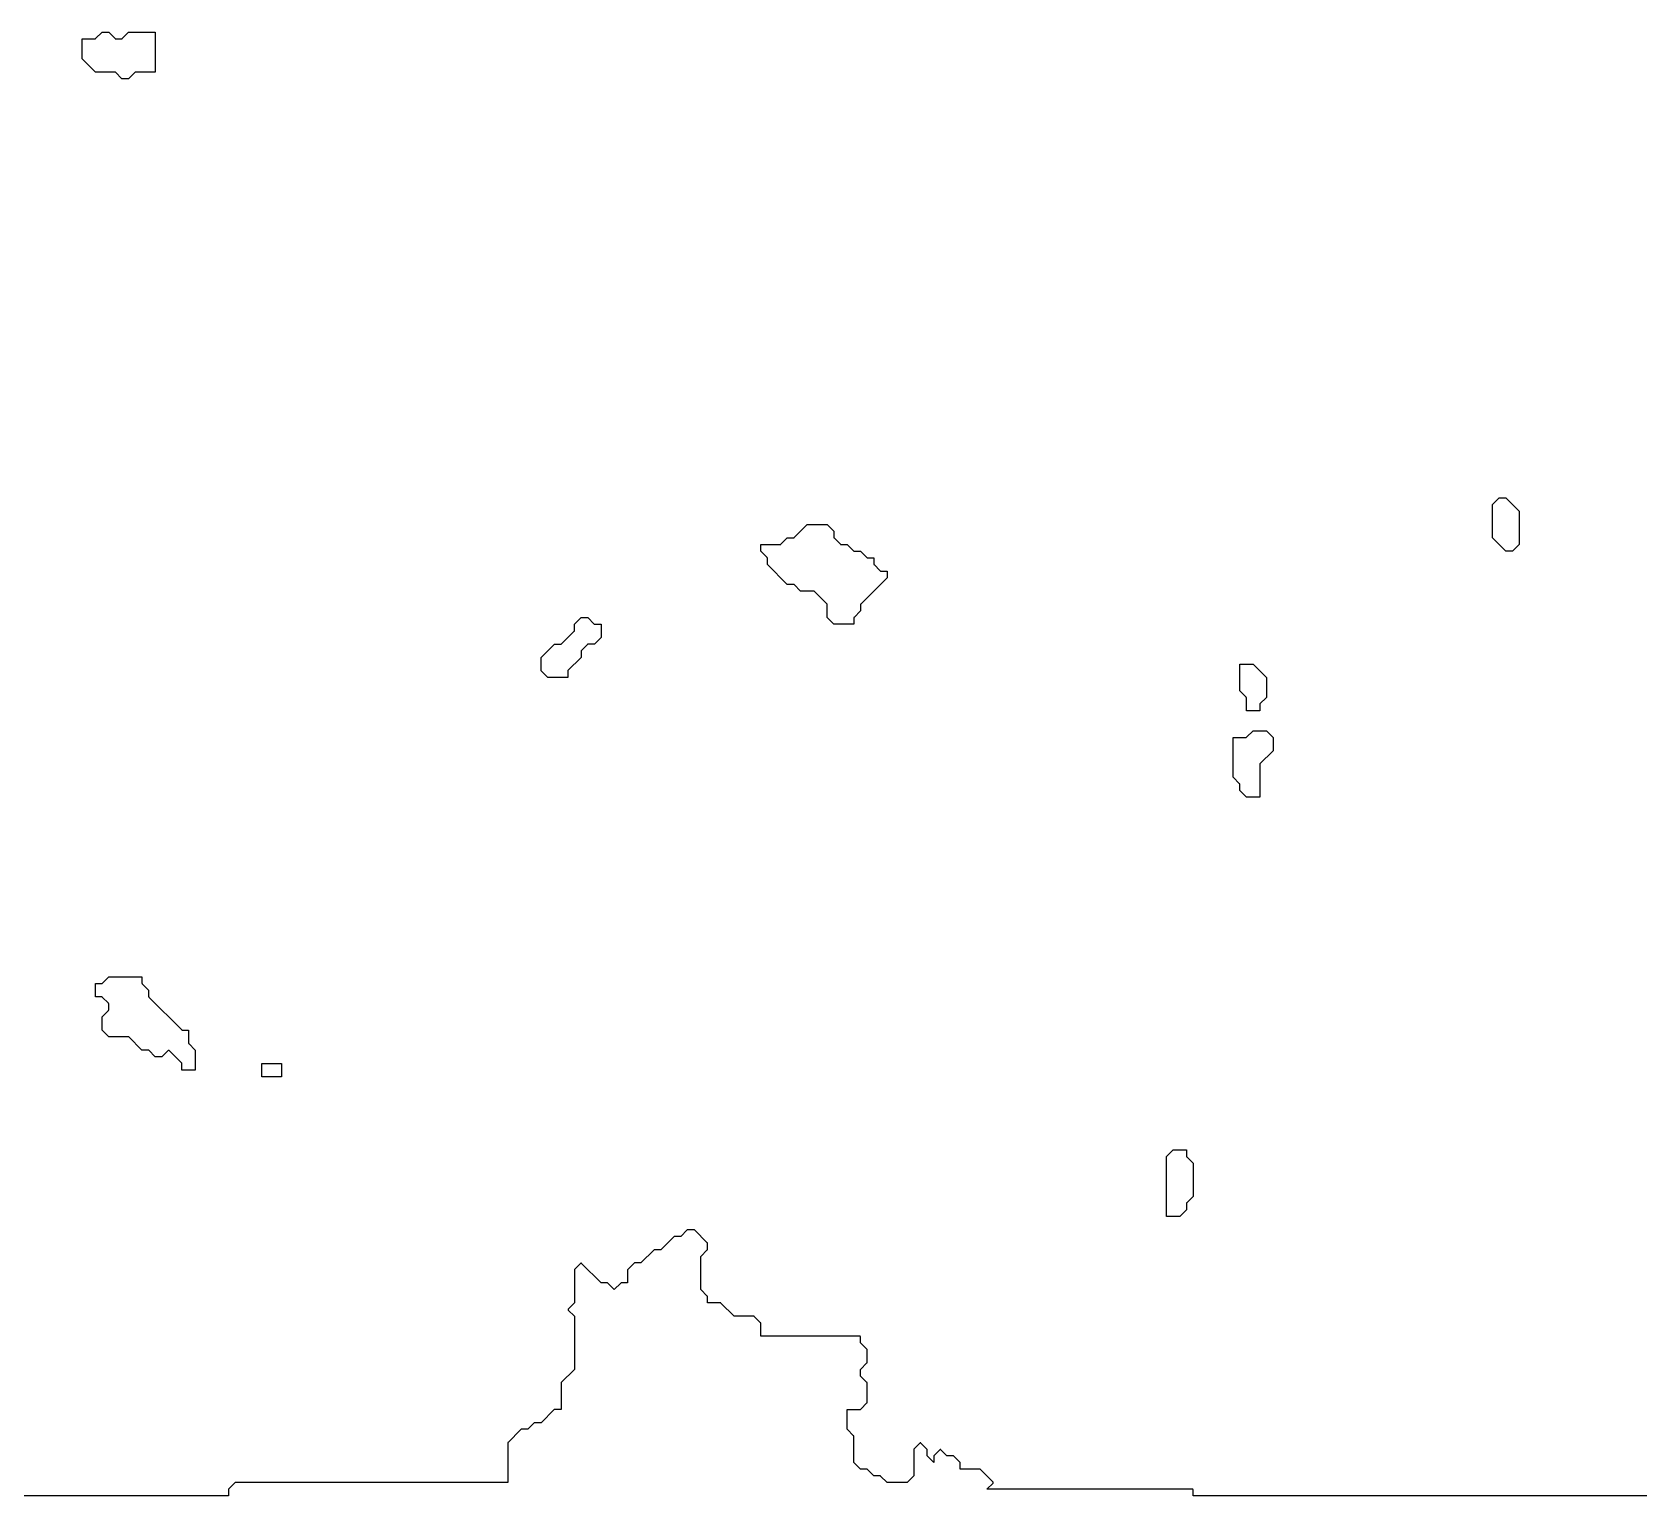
# Model space of a CAD drawing. Header units: metres. Extents: x 0 to 799, y 1 to 1100.
# Drawn here: x 241.5 to 483, y 1 to 221 of the extents above; entities that cross this region are included whole.
import ezdxf

# ---------------------------------------------------------------- set-up
doc = ezdxf.new("R2010")
doc.units = ezdxf.units.M
doc.layers.add('forest', color=7, linetype='Continuous')
doc.layers.add('forestfragmentation', color=7, linetype='Continuous')

msp = doc.modelspace()

# ---------------------------------------------------------------- linework, layer by layer
at = {"layer": 'forest', "color": 191}
msp.add_lwpolyline([(635, 1), (416, 1), (416, 1), (416, 1), (416, 1.9), (416, 1.91), (416, 1.92), (416, 1.93), (415.99, 1.94), (415.99, 1.95), (415.98, 1.96), (415.98, 1.96), (415.97, 1.97), (415.96, 1.98), (415.96, 1.98), (415.95, 1.99), (415.94, 1.99), (415.93, 2), (415.92, 2), (415.91, 2), (415.9, 2), (385, 2), (385, 2), (385, 2), (385.93, 2.93), (385.94, 2.94), (385.94, 2.94), (385.95, 2.95), (385.95, 2.96), (385.95, 2.97), (385.96, 2.98), (385.96, 2.99), (385.96, 3), (385.96, 3.01), (385.96, 3.02), (385.95, 3.03), (385.95, 3.04), (385.95, 3.05), (385.94, 3.06), (385.94, 3.06), (385.93, 3.07), (384.03, 4.97), (384.02, 4.98), (384.01, 4.98), (384.01, 4.99), (384, 4.99), (383.99, 5), (383.98, 5), (383.97, 5), (383.96, 5), (381, 5), (381, 5), (381, 5), (381, 5.96), (381, 5.97), (381, 5.98), (381, 5.99), (380.99, 6), (380.99, 6.01), (380.98, 6.01), (380.98, 6.02), (380.97, 6.03), (380.03, 6.97), (380.02, 6.98), (380.01, 6.98), (380.01, 6.99), (380, 6.99), (379.99, 7), (379.98, 7), (379.97, 7), (379.96, 7), (379, 7), (379, 7), (379, 7), (378.07, 7.93), (378.06, 7.94), (378.06, 7.94), (378.05, 7.95), (378.04, 7.95), (378.03, 7.95), (378.02, 7.96), (378.01, 7.96), (378, 7.96), (377.99, 7.96), (377.98, 7.96), (377.97, 7.95), (377.96, 7.95), (377.95, 7.95), (377.94, 7.94), (377.94, 7.94), (377.93, 7.93), (377.03, 7.03), (377.02, 7.02), (377.02, 7.01), (377.01, 7.01), (377.01, 7), (377, 6.99), (377, 6.98), (377, 6.97), (377, 6.96), (377, 6), (377, 6), (377, 6), (376, 7), (376, 7), (376, 7), (376, 7.96), (376, 7.97), (376, 7.98), (376, 7.99), (375.99, 8), (375.99, 8.01), (375.98, 8.01), (375.98, 8.02), (375.97, 8.03), (375.07, 8.93), (375.06, 8.94), (375.06, 8.94), (375.05, 8.95), (375.04, 8.95), (375.03, 8.95), (375.02, 8.96), (375.01, 8.96), (375, 8.96), (374.99, 8.96), (374.98, 8.96), (374.97, 8.95), (374.96, 8.95), (374.95, 8.95), (374.94, 8.94), (374.94, 8.94), (374.93, 8.93), (374.03, 8.03), (374.02, 8.02), (374.02, 8.01), (374.01, 8.01), (374.01, 8), (374, 7.99), (374, 7.98), (374, 7.97), (374, 7.96), (374, 4), (374, 4), (374, 4), (373, 3), (373, 3), (373, 3), (370, 3), (370, 3), (370, 3), (369.03, 3.97), (369.02, 3.98), (369.01, 3.98), (369.01, 3.99), (369, 3.99), (368.99, 4), (368.98, 4), (368.97, 4), (368.96, 4), (368, 4), (368, 4), (368, 4), (367.03, 4.97), (367.02, 4.98), (367.01, 4.98), (367.01, 4.99), (367, 4.99), (366.99, 5), (366.98, 5), (366.97, 5), (366.96, 5), (366, 5), (366, 5), (366, 5), (365, 6), (365, 6), (365, 6), (365, 9.96), (365, 9.97), (365, 9.98), (365, 9.99), (364.99, 10), (364.99, 10.01), (364.98, 10.01), (364.98, 10.02), (364.97, 10.03), (364, 11), (364, 11), (364, 11), (364, 14), (364, 14), (364, 14), (365.96, 14), (365.97, 14), (365.98, 14), (365.99, 14), (366, 14.01), (366.01, 14.01), (366.01, 14.02), (366.02, 14.02), (366.03, 14.03), (366.97, 14.97), (366.98, 14.98), (366.98, 14.99), (366.99, 14.99), (366.99, 15), (367, 15.01), (367, 15.02), (367, 15.03), (367, 15.04), (367, 17.96), (367, 17.97), (367, 17.98), (367, 17.99), (366.99, 18), (366.99, 18.01), (366.98, 18.01), (366.98, 18.02), (366.97, 18.03), (366, 19), (366, 19), (366, 19), (366, 20), (366, 20), (366, 20), (366.97, 20.97), (366.98, 20.98), (366.98, 20.99), (366.99, 20.99), (366.99, 21), (367, 21.01), (367, 21.02), (367, 21.03), (367, 21.04), (367, 22.96), (367, 22.97), (367, 22.98), (367, 22.99), (366.99, 23), (366.99, 23.01), (366.98, 23.01), (366.98, 23.02), (366.97, 23.03), (366, 24), (366, 24), (366, 24), (366, 24.9), (366, 24.91), (366, 24.92), (366, 24.93), (365.99, 24.94), (365.99, 24.95), (365.98, 24.96), (365.98, 24.96), (365.97, 24.97), (365.96, 24.98), (365.96, 24.98), (365.95, 24.99), (365.94, 24.99), (365.93, 25), (365.92, 25), (365.91, 25), (365.9, 25), (351, 25), (351, 25), (351, 25), (351, 26.96), (351, 26.97), (351, 26.98), (351, 26.99), (350.99, 27), (350.99, 27.01), (350.98, 27.01), (350.98, 27.02), (350.97, 27.03), (350.03, 27.97), (350.02, 27.98), (350.01, 27.98), (350.01, 27.99), (350, 27.99), (349.99, 28), (349.98, 28), (349.97, 28), (349.96, 28), (347, 28), (347, 28), (347, 28), (345.03, 29.97), (345.02, 29.98), (345.01, 29.98), (345.01, 29.99), (345, 29.99), (344.99, 30), (344.98, 30), (344.97, 30), (344.96, 30), (343, 30), (343, 30), (343, 30), (343, 30.96), (343, 30.97), (343, 30.98), (343, 30.99), (342.99, 31), (342.99, 31.01), (342.98, 31.01), (342.98, 31.02), (342.97, 31.03), (342, 32), (342, 32), (342, 32), (342, 37), (342, 37), (342, 37), (342.97, 37.97), (342.98, 37.98), (342.98, 37.99), (342.99, 37.99), (342.99, 38), (343, 38.01), (343, 38.02), (343, 38.03), (343, 38.04), (343, 38.96), (343, 38.97), (343, 38.98), (343, 38.99), (342.99, 39), (342.99, 39.01), (342.98, 39.01), (342.98, 39.02), (342.97, 39.03), (341.03, 40.97), (341.02, 40.98), (341.01, 40.98), (341.01, 40.99), (341, 40.99), (340.99, 41), (340.98, 41), (340.97, 41), (340.96, 41), (340.04, 41), (340.03, 41), (340.02, 41), (340.01, 41), (340, 40.99), (339.99, 40.99), (339.99, 40.98), (339.98, 40.98), (339.97, 40.97), (339, 40), (339, 40), (339, 40), (338.04, 40), (338.03, 40), (338.02, 40), (338.01, 40), (338, 39.99), (337.99, 39.99), (337.99, 39.98), (337.98, 39.98), (337.97, 39.97), (336, 38), (336, 38), (336, 38), (335.04, 38), (335.03, 38), (335.02, 38), (335.01, 38), (335, 37.99), (334.99, 37.99), (334.99, 37.98), (334.98, 37.98), (334.97, 37.97), (333, 36), (333, 36), (333, 36), (332.04, 36), (332.03, 36), (332.02, 36), (332.01, 36), (332, 35.99), (331.99, 35.99), (331.99, 35.98), (331.98, 35.98), (331.97, 35.97), (331.03, 35.03), (331.02, 35.02), (331.02, 35.01), (331.01, 35.01), (331.01, 35), (331, 34.99), (331, 34.98), (331, 34.97), (331, 34.96), (331, 33), (331, 33), (331, 33), (330.04, 33), (330.03, 33), (330.02, 33), (330.01, 33), (330, 32.99), (329.99, 32.99), (329.99, 32.98), (329.98, 32.98), (329.97, 32.97), (329, 32), (329, 32), (329, 32), (328.03, 32.97), (328.02, 32.98), (328.01, 32.98), (328.01, 32.99), (328, 32.99), (327.99, 33), (327.98, 33), (327.97, 33), (327.96, 33), (327, 33), (327, 33), (327, 33), (324.07, 35.93), (324.06, 35.94), (324.06, 35.94), (324.05, 35.95), (324.04, 35.95), (324.03, 35.95), (324.02, 35.96), (324.01, 35.96), (324, 35.96), (323.99, 35.96), (323.98, 35.96), (323.97, 35.95), (323.96, 35.95), (323.95, 35.95), (323.94, 35.94), (323.94, 35.94), (323.93, 35.93), (323.03, 35.03), (323.02, 35.02), (323.02, 35.01), (323.01, 35.01), (323.01, 35), (323, 34.99), (323, 34.98), (323, 34.97), (323, 34.96), (323, 30), (323, 30), (323, 30), (322.07, 29.07), (322.06, 29.06), (322.06, 29.06), (322.05, 29.05), (322.05, 29.04), (322.05, 29.03), (322.04, 29.02), (322.04, 29.01), (322.04, 29), (322.04, 28.99), (322.04, 28.98), (322.05, 28.97), (322.05, 28.96), (322.05, 28.95), (322.06, 28.94), (322.06, 28.94), (322.07, 28.93), (323, 28), (323, 28), (323, 28), (323, 20), (323, 20), (323, 20), (321.03, 18.03), (321.02, 18.02), (321.02, 18.01), (321.01, 18.01), (321.01, 18), (321, 17.99), (321, 17.98), (321, 17.97), (321, 17.96), (321, 14), (321, 14), (321, 14), (320.04, 14), (320.03, 14), (320.02, 14), (320.01, 14), (320, 13.99), (319.99, 13.99), (319.99, 13.98), (319.98, 13.98), (319.97, 13.97), (318, 12), (318, 12), (318, 12), (317.04, 12), (317.03, 12), (317.02, 12), (317.01, 12), (317, 11.99), (316.99, 11.99), (316.99, 11.98), (316.98, 11.98), (316.97, 11.97), (316, 11), (316, 11), (316, 11), (315.04, 11), (315.03, 11), (315.02, 11), (315.01, 11), (315, 10.99), (314.99, 10.99), (314.99, 10.98), (314.98, 10.98), (314.97, 10.97), (313.03, 9.03), (313.02, 9.02), (313.02, 9.01), (313.01, 9.01), (313.01, 9), (313, 8.99), (313, 8.98), (313, 8.97), (313, 8.96), (313, 3), (313, 3), (313, 3), (272.04, 3), (272.03, 3), (272.02, 3), (272.01, 3), (272, 2.99), (271.99, 2.99), (271.99, 2.98), (271.98, 2.98), (271.97, 2.97), (271.03, 2.03), (271.02, 2.02), (271.02, 2.01), (271.01, 2.01), (271.01, 2), (271, 1.99), (271, 1.98), (271, 1.97), (271, 1.96), (271, 1), (271, 1), (271, 1), (208, 1)], dxfattribs=at)
at = {"layer": 'forestfragmentation', "color": 139}
for points in [[(249, 220), (249, 220), (250.96, 220), (250.97, 220), (250.98, 220), (250.99, 220), (251, 220.01), (251.01, 220.01), (251.01, 220.02), (251.02, 220.02), (251.03, 220.03), (252, 221), (252, 221), (252, 221), (253, 221), (253, 221), (253, 221), (253.97, 220.03), (253.98, 220.02), (253.99, 220.02), (253.99, 220.01), (254, 220.01), (254.01, 220), (254.02, 220), (254.03, 220), (254.04, 220), (254.96, 220), (254.97, 220), (254.98, 220), (254.99, 220), (255, 220.01), (255.01, 220.01), (255.01, 220.02), (255.02, 220.02), (255.03, 220.03), (256, 221), (256, 221), (256, 221), (260, 221), (260, 221), (260, 221), (260, 215), (260, 215), (260, 215), (257.04, 215), (257.03, 215), (257.02, 215), (257.01, 215), (257, 214.99), (256.99, 214.99), (256.99, 214.98), (256.98, 214.98), (256.97, 214.97), (256, 214), (256, 214), (256, 214), (255, 214), (255, 214), (255, 214), (254.03, 214.97), (254.02, 214.98), (254.01, 214.98), (254.01, 214.99), (254, 214.99), (253.99, 215), (253.98, 215), (253.97, 215), (253.96, 215), (251, 215), (251, 215), (251, 215), (249, 217), (249, 217), (249, 217), (249, 220), (249, 220)], [(461, 145), (461, 145), (461, 150), (461, 150), (461, 150), (462, 151), (462, 151), (462, 151), (463, 151), (463, 151), (463, 151), (465, 149), (465, 149), (465, 149), (465, 144), (465, 144), (465, 144), (464, 143), (464, 143), (464, 143), (463, 143), (463, 143), (463, 143), (461, 145), (461, 145)], [(351, 144), (351, 144), (353.96, 144), (353.97, 144), (353.98, 144), (353.99, 144), (354, 144.01), (354.01, 144.01), (354.01, 144.02), (354.02, 144.02), (354.03, 144.03), (355, 145), (355, 145), (355, 145), (355.96, 145), (355.97, 145), (355.98, 145), (355.99, 145), (356, 145.01), (356.01, 145.01), (356.01, 145.02), (356.02, 145.02), (356.03, 145.03), (358, 147), (358, 147), (358, 147), (361, 147), (361, 147), (361, 147), (362, 146), (362, 146), (362, 146), (362, 145.04), (362, 145.03), (362, 145.02), (362, 145.01), (362.01, 145), (362.01, 144.99), (362.02, 144.99), (362.02, 144.98), (362.03, 144.97), (362.97, 144.03), (362.98, 144.02), (362.99, 144.02), (362.99, 144.01), (363, 144.01), (363.01, 144), (363.02, 144), (363.03, 144), (363.04, 144), (364, 144), (364, 144), (364, 144), (364.97, 143.03), (364.98, 143.02), (364.99, 143.02), (364.99, 143.01), (365, 143.01), (365.01, 143), (365.02, 143), (365.03, 143), (365.04, 143), (366, 143), (366, 143), (366, 143), (366.97, 142.03), (366.98, 142.02), (366.99, 142.02), (366.99, 142.01), (367, 142.01), (367.01, 142), (367.02, 142), (367.03, 142), (367.04, 142), (368, 142), (368, 142), (368, 142), (368, 141.04), (368, 141.03), (368, 141.02), (368, 141.01), (368.01, 141), (368.01, 140.99), (368.02, 140.99), (368.02, 140.98), (368.03, 140.97), (368.97, 140.03), (368.98, 140.02), (368.99, 140.02), (368.99, 140.01), (369, 140.01), (369.01, 140), (369.02, 140), (369.03, 140), (369.04, 140), (370, 140), (370, 140), (370, 140), (370, 139), (370, 139), (370, 139), (366.03, 135.03), (366.02, 135.02), (366.02, 135.01), (366.01, 135.01), (366.01, 135), (366, 134.99), (366, 134.98), (366, 134.97), (366, 134.96), (366, 134), (366, 134), (366, 134), (365.03, 133.03), (365.02, 133.02), (365.02, 133.01), (365.01, 133.01), (365.01, 133), (365, 132.99), (365, 132.98), (365, 132.97), (365, 132.96), (365, 132), (365, 132), (365, 132), (362, 132), (362, 132), (362, 132), (361, 133), (361, 133), (361, 133), (361, 134.96), (361, 134.97), (361, 134.98), (361, 134.99), (360.99, 135), (360.99, 135.01), (360.98, 135.01), (360.98, 135.02), (360.97, 135.03), (359.03, 136.97), (359.02, 136.98), (359.01, 136.98), (359.01, 136.99), (359, 136.99), (358.99, 137), (358.98, 137), (358.97, 137), (358.96, 137), (357, 137), (357, 137), (357, 137), (356.03, 137.97), (356.02, 137.98), (356.01, 137.98), (356.01, 137.99), (356, 137.99), (355.99, 138), (355.98, 138), (355.97, 138), (355.96, 138), (355, 138), (355, 138), (355, 138), (352, 141), (352, 141), (352, 141), (352, 141.96), (352, 141.97), (352, 141.98), (352, 141.99), (351.99, 142), (351.99, 142.01), (351.98, 142.01), (351.98, 142.02), (351.97, 142.03), (351, 143), (351, 143), (351, 143), (351, 144), (351, 144)], [(318, 125), (318, 125), (318, 127), (318, 127), (318, 127), (320, 129), (320, 129), (320, 129), (320.96, 129), (320.97, 129), (320.98, 129), (320.99, 129), (321, 129.01), (321.01, 129.01), (321.01, 129.02), (321.02, 129.02), (321.03, 129.03), (322.97, 130.97), (322.98, 130.98), (322.98, 130.99), (322.99, 130.99), (322.99, 131), (323, 131.01), (323, 131.02), (323, 131.03), (323, 131.04), (323, 132), (323, 132), (323, 132), (324, 133), (324, 133), (324, 133), (325, 133), (325, 133), (325, 133), (325.97, 132.03), (325.98, 132.02), (325.99, 132.02), (325.99, 132.01), (326, 132.01), (326.01, 132), (326.02, 132), (326.03, 132), (326.04, 132), (327, 132), (327, 132), (327, 132), (327, 130), (327, 130), (327, 130), (326, 129), (326, 129), (326, 129), (325.04, 129), (325.03, 129), (325.02, 129), (325.01, 129), (325, 128.99), (324.99, 128.99), (324.99, 128.98), (324.98, 128.98), (324.97, 128.97), (324.03, 128.03), (324.02, 128.02), (324.02, 128.01), (324.01, 128.01), (324.01, 128), (324, 127.99), (324, 127.98), (324, 127.97), (324, 127.96), (324, 127), (324, 127), (324, 127), (322.03, 125.03), (322.02, 125.02), (322.02, 125.01), (322.01, 125.01), (322.01, 125), (322, 124.99), (322, 124.98), (322, 124.97), (322, 124.96), (322, 124), (322, 124), (322, 124), (319, 124), (319, 124), (319, 124), (318, 125), (318, 125)], [(423, 126), (423, 126), (425, 126), (425, 126), (425, 126), (427, 124), (427, 124), (427, 124), (427, 121), (427, 121), (427, 121), (426.03, 120.03), (426.02, 120.02), (426.02, 120.01), (426.01, 120.01), (426.01, 120), (426, 119.99), (426, 119.98), (426, 119.97), (426, 119.96), (426, 119), (426, 119), (426, 119), (424, 119), (424, 119), (424, 119), (424, 120.96), (424, 120.97), (424, 120.98), (424, 120.99), (423.99, 121), (423.99, 121.01), (423.98, 121.01), (423.98, 121.02), (423.97, 121.03), (423, 122), (423, 122), (423, 122), (423, 126), (423, 126)], [(422, 115), (422, 115), (423.96, 115), (423.97, 115), (423.98, 115), (423.99, 115), (424, 115.01), (424.01, 115.01), (424.01, 115.02), (424.02, 115.02), (424.03, 115.03), (425, 116), (425, 116), (425, 116), (427, 116), (427, 116), (427, 116), (428, 115), (428, 115), (428, 115), (428, 113), (428, 113), (428, 113), (426.03, 111.03), (426.02, 111.02), (426.02, 111.01), (426.01, 111.01), (426.01, 111), (426, 110.99), (426, 110.98), (426, 110.97), (426, 110.96), (426, 106), (426, 106), (426, 106), (424, 106), (424, 106), (424, 106), (423, 107), (423, 107), (423, 107), (423, 107.96), (423, 107.97), (423, 107.98), (423, 107.99), (422.99, 108), (422.99, 108.01), (422.98, 108.01), (422.98, 108.02), (422.97, 108.03), (422, 109), (422, 109), (422, 109), (422, 115), (422, 115)], [(251, 76), (251, 76), (251, 78), (251, 78), (251, 78), (251.96, 78), (251.97, 78), (251.98, 78), (251.99, 78), (252, 78.01), (252.01, 78.01), (252.01, 78.02), (252.02, 78.02), (252.03, 78.03), (253, 79), (253, 79), (253, 79), (258, 79), (258, 79), (258, 79), (258, 78.04), (258, 78.03), (258, 78.02), (258, 78.01), (258.01, 78), (258.01, 77.99), (258.02, 77.99), (258.02, 77.98), (258.03, 77.97), (259, 77), (259, 77), (259, 77), (259, 76.04), (259, 76.03), (259, 76.02), (259, 76.01), (259.01, 76), (259.01, 75.99), (259.02, 75.99), (259.02, 75.98), (259.03, 75.97), (263.97, 71.03), (263.98, 71.02), (263.99, 71.02), (263.99, 71.01), (264, 71.01), (264.01, 71), (264.02, 71), (264.03, 71), (264.04, 71), (265, 71), (265, 71), (265, 71), (265, 69.04), (265, 69.03), (265, 69.02), (265, 69.01), (265.01, 69), (265.01, 68.99), (265.02, 68.99), (265.02, 68.98), (265.03, 68.97), (266, 68), (266, 68), (266, 68), (266, 65), (266, 65), (266, 65), (264, 65), (264, 65), (264, 65), (264, 65.96), (264, 65.97), (264, 65.98), (264, 65.99), (263.99, 66), (263.99, 66.01), (263.98, 66.01), (263.98, 66.02), (263.97, 66.03), (262.07, 67.93), (262.06, 67.94), (262.06, 67.94), (262.05, 67.95), (262.04, 67.95), (262.03, 67.95), (262.02, 67.96), (262.01, 67.96), (262, 67.96), (261.99, 67.96), (261.98, 67.96), (261.97, 67.95), (261.96, 67.95), (261.95, 67.95), (261.94, 67.94), (261.94, 67.94), (261.93, 67.93), (261, 67), (261, 67), (261, 67), (260, 67), (260, 67), (260, 67), (259.03, 67.97), (259.02, 67.98), (259.01, 67.98), (259.01, 67.99), (259, 67.99), (258.99, 68), (258.98, 68), (258.97, 68), (258.96, 68), (258, 68), (258, 68), (258, 68), (256.03, 69.97), (256.02, 69.98), (256.01, 69.98), (256.01, 69.99), (256, 69.99), (255.99, 70), (255.98, 70), (255.97, 70), (255.96, 70), (253, 70), (253, 70), (253, 70), (252, 71), (252, 71), (252, 71), (252, 73), (252, 73), (252, 73), (252.97, 73.97), (252.98, 73.98), (252.98, 73.99), (252.99, 73.99), (252.99, 74), (253, 74.01), (253, 74.02), (253, 74.03), (253, 74.04), (253, 74.96), (253, 74.97), (253, 74.98), (253, 74.99), (252.99, 75), (252.99, 75.01), (252.98, 75.01), (252.98, 75.02), (252.97, 75.03), (252.03, 75.97), (252.02, 75.98), (252.01, 75.98), (252.01, 75.99), (252, 75.99), (251.99, 76), (251.98, 76), (251.97, 76), (251.96, 76), (251, 76), (251, 76)], [(276, 66), (276, 66), (279, 66), (279, 66), (279, 66), (279, 64), (279, 64), (279, 64), (276, 64), (276, 64), (276, 64), (276, 66), (276, 66)], [(412, 43), (412, 43), (412, 52), (412, 52), (412, 52), (413, 53), (413, 53), (413, 53), (415, 53), (415, 53), (415, 53), (415, 52.04), (415, 52.03), (415, 52.02), (415, 52.01), (415.01, 52), (415.01, 51.99), (415.02, 51.99), (415.02, 51.98), (415.03, 51.97), (416, 51), (416, 51), (416, 51), (416, 46), (416, 46), (416, 46), (415.03, 45.03), (415.02, 45.02), (415.02, 45.01), (415.01, 45.01), (415.01, 45), (415, 44.99), (415, 44.98), (415, 44.97), (415, 44.96), (415, 44), (415, 44), (415, 44), (414, 43), (414, 43), (414, 43), (412, 43), (412, 43)]]:
    msp.add_lwpolyline(points, dxfattribs=at)

doc.saveas('drawing.dxf')
